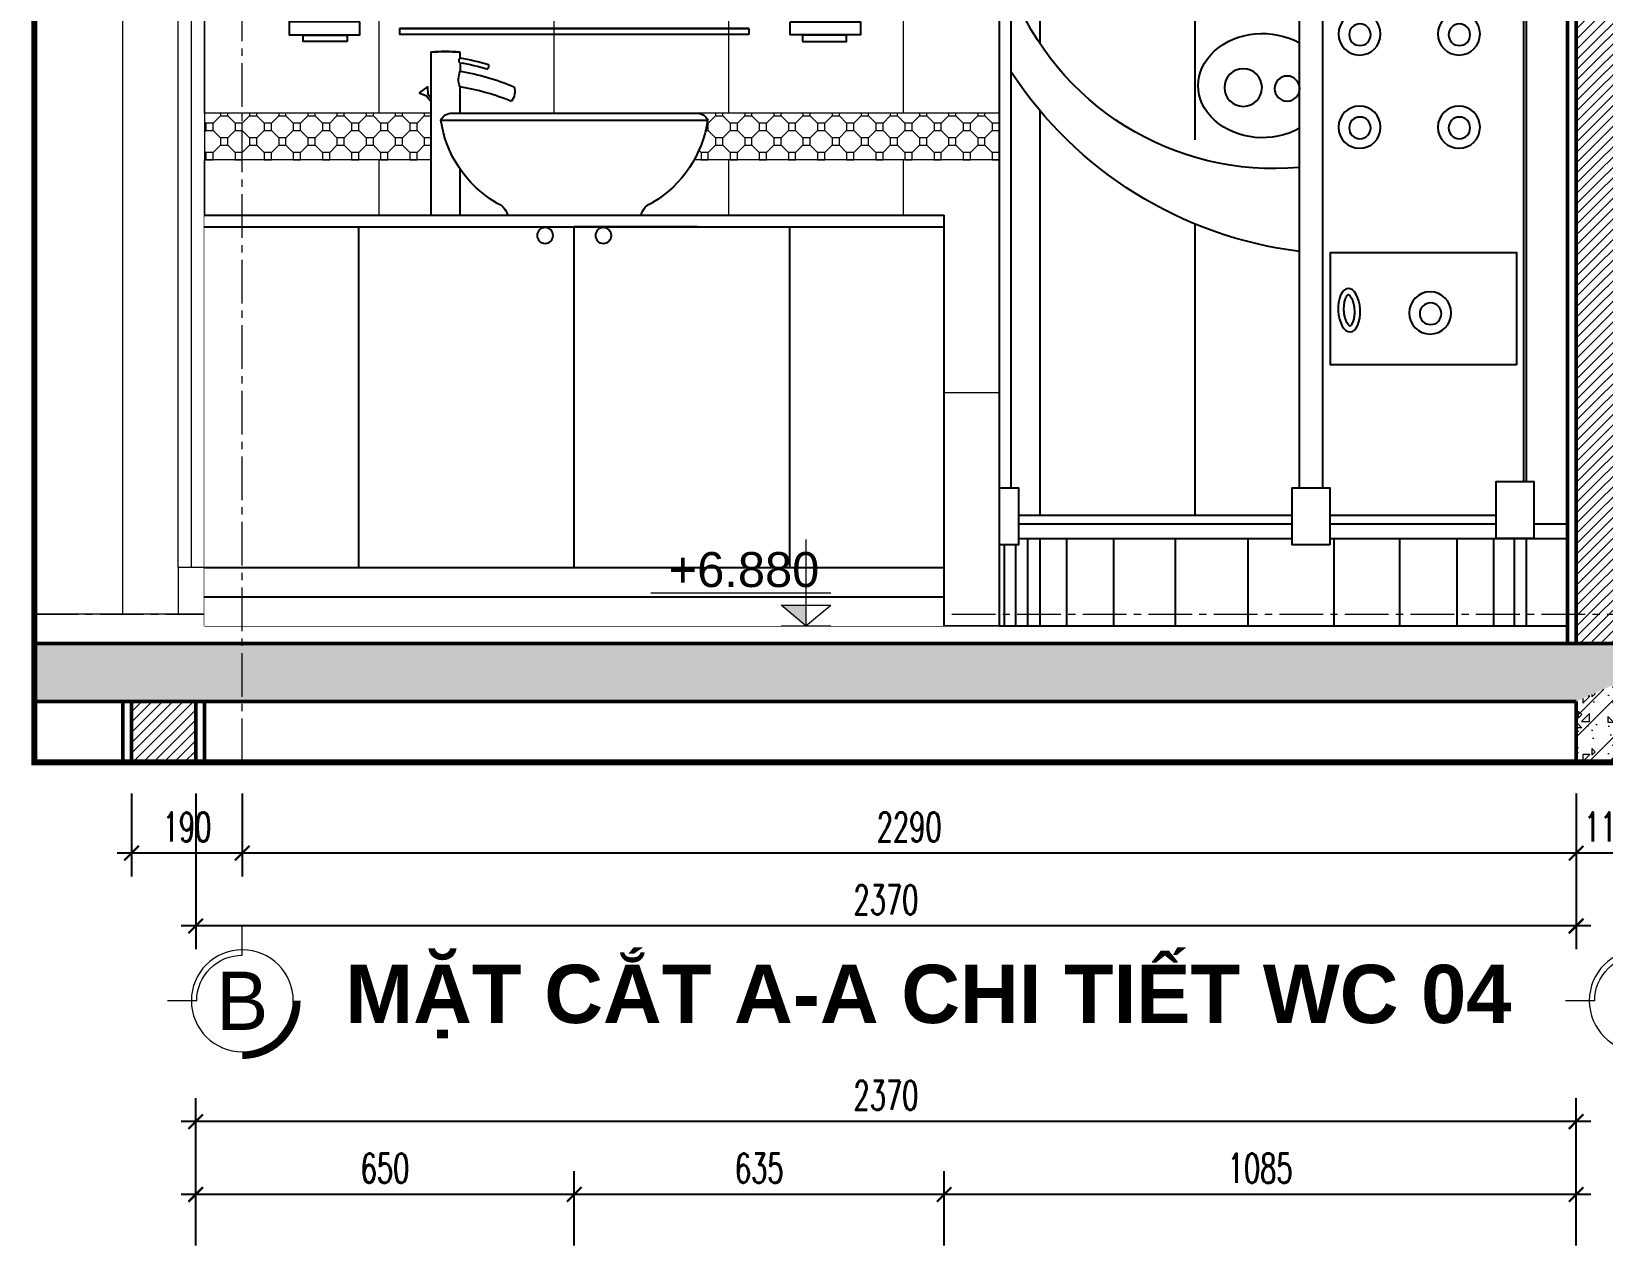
# Model space of a CAD drawing. Header units: millimetres. Extents: x -229618 to 2906, y -178063 to 96806.
# Drawn here: x -110499 to -107802, y -53020 to -50937 of the extents above; entities that cross this region are included whole.
import ezdxf
from ezdxf.enums import TextEntityAlignment as Align
from ezdxf.xclip import XClip

# ---------------------------------------------------------------- set-up
doc = ezdxf.new("R2010")
doc.units = ezdxf.units.MM
doc.header["$LTSCALE"] = 200
doc.header["$MEASUREMENT"] = 0
doc.header["$XCLIPFRAME"] = 0
doc.set_wipeout_variables(frame=1)
doc.header["$PDMODE"] = 3
doc.header["$PDSIZE"] = 50
doc.linetypes.add('CENTER2', pattern=[1.125, 0.75, -0.125, 0.125, -0.125])
doc.linetypes.add('DASHED2', pattern=[0.375, 0.25, -0.125])
doc.layers.get('0').update_dxf_attribs({"color": 95, "linetype": 'CONTINUOUS'})
doc.layers.get('DEFPOINTS').update_dxf_attribs({"linetype": 'CONTINUOUS'})
for name, color, linetype, lineweight in [('A-Wall', 1, 'CONTINUOUS', 50), ('hatch', 250, 'CONTINUOUS', 5), ('khuat', 8, 'DASHED2', 15), ('nho', 252, 'CONTINUOUS', 15), ('thay', 7, 'CONTINUOUS', 18), ('tim', 18, 'CENTER2', 9)]:
    doc.layers.add(name, color=color, linetype=linetype, lineweight=lineweight)
for name, color, linetype in [('DIM', 251, 'CONTINUOUS'), ('NOITHAT', 99, 'CONTINUOUS'), ('TEXT', 33, 'CONTINUOUS')]:
    doc.layers.add(name, color=color, linetype=linetype)
doc.styles.add('Aria H B iso', font='Vharialb_0.ttf')
doc.styles.add('Aria H iso', font='Vharial_0.ttf')
doc.styles.add('Arial N  iso', font='vnarialn_0.ttf')
doc.styles.add('dam', font='Vhavanb_0.ttf', dxfattribs={"width": 0.9, "height": 450})
doc.styles.add('Scale', font='vnsimli.shx', dxfattribs={"width": 0.65, "bigfont": 'bigfont.shx'})
doc.dimstyles.new('Scale', dxfattribs={"dimscale": 75, "dimtxt": 2, "dimasz": 1, "dimexe": 1.6, "dimexo": 0, "dimgap": 0.8, "dimtad": 1, "dimdec": 0, "dimzin": 0, "dimdsep": 46, "dimtxsty": 'Scale', "dimblk": 'ARCHTICK', "dimcen": 0.1, "dimdle": 1, "dimclrd": 256, "dimclre": 256, "dimclrt": 3, "dimadec": 0, "dimazin": 0, "dimtfac": 1, "dimtdec": 0, "dimtix": 1, "dimtmove": 2, "dimatfit": 3, "dimldrblk": 'ARCHTICK', "dimfxl": 0, "dimtolj": 1, "dimtzin": 0, "dimarcsym": 0})
pattern_1 = [(45, (9238.146, 4528.038), (-8.8388348, 8.8388348), [])]
pattern_2 = [(0, (83.29, 12.83), (0, 100), [0, -100]), (0, (12.65, 56.06), (0, 100), [0, -100]), (0, (15.78, 38.46), (0, 100), [0, -100]), (0, (51, 46.67), (0, 100), [0, -100]), (0, (32.02, 75.43), (0, 100), [0, -100]), (0, (26.93, 62.72), (0, 100), [0, -100]), (0, (35.94, 84.04), (0, 100), [0, -100]), (0, (22.04, 92.45), (0, 100), [0, -100]), (0, (41.22, 70.54), (0, 100), [0, -100]), (0, (9.13, 70.93), (0, 100), [0, -100]), (0, (73.12, 71.32), (0, 100), [0, -100]), (0, (87.6, 74.06), (0, 100), [0, -100]), (0, (80.16, 63.89), (0, 100), [0, -100]), (0, (82.32, 50.2), (0, 100), [0, -100]), (0, (56.29, 62.13), (0, 100), [0, -100]), (0, (55.51, 34.55), (0, 100), [0, -100]), (0, (55.51, 25.94), (0, 100), [0, -100]), (0, (8.15, 23.98), (0, 100), [0, -100]), (0, (47.68, 35.72), (0, 100), [0, -100]), (0, (48.07, 2.46), (0, 100), [0, -100]), (0, (37.31, 23.79), (0, 100), [0, -100]), (0, (38.09, 14), (0, 100), [0, -100]), (0, (25.17, 6.77), (0, 100), [0, -100]), (0, (31.83, 20.07), (0, 100), [0, -100]), (0, (27.13, 24.18), (0, 100), [0, -100]), (45, (79.99, 21.105), (0, 100.00003), [8, -133.4214]), (135, (85.65, 26.76), (-100.00003, 0), [8, -133.4214]), (270, (79.99, 32.42), (100, -2e-14), [11.3137, -88.6863]), (180, (76.52, 22.38), (-1e-14, -100), [12, -88]), (270, (64.52, 22.38), (100, -2e-14), [12, -88]), (45, (64.52, 10.38), (0, 100.00003), [16.9706, -124.4508]), (90, (39.51, 29.29), (-100, 6e-15), [16.8, -83.2]), (180, (39.51, 46.09), (-1e-14, -100), [16.8, -83.2]), (315, (22.714, 46.095), (100.00003, -2e-14), [23.7588, -117.6626]), (135, (25.28, 11.31), (-100.00003, 0), [7, -134.4214]), (225, (20.33, 16.26), (-1e-14, -100.00003), [7, -134.4214]), (0, (15.38, 11.31), (0, 100), [9.8995, -90.1005]), (0, (61.83, 78.92), (0, 100), [13.75, -86.25]), (90, (75.58, 78.92), (-100, 6e-15), [13.75, -86.25]), (225, (75.584, 92.67), (-1e-14, -100.00003), [19.4454, -121.9759]), (270, (50.27, 80.91), (100, -2e-14), [12.5, -87.5]), (0, (50.27, 68.41), (0, 100), [12.5, -87.5]), (135, (62.77, 68.41), (-100.00003, 0), [17.6777, -123.7437]), (45, (56.63, 84.76), (0, 100.00003), [8.5, -132.9214]), (135, (62.64, 90.77), (-100.00003, 0), [8.5, -132.9214]), (270, (56.63, 96.78), (100, -2e-14), [12.0208, -87.9792]), (135, (17.366, 77.56), (-100.00003, 0), [14.1421, -127.2792]), (0, (7.37, 77.56), (0, 100), [10, -90]), (270, (7.37, 87.56), (100, -2e-14), [10, -90]), (45, (0, 0), (-49.497475, 49.497475), []), (45, (35, 0), (-49.497475, 49.497475), [])]

# ---------------------------------------------------------------- blocks, each defined once
blk = doc.blocks.new('_ArchTick')
at = {"color": 0, "linetype": 'ByBlock', "const_width": 0.15}
blk.add_lwpolyline([(-0.5, -0.5), (0.5, 0.5)], dxfattribs=at)
blk = doc.blocks.new('*D1221')
at = {"layer": 'DEFPOINTS', "color": 0, "linetype": 'Continuous'}
for p in [(-108932, -52932.6), (-108932, -53020.3), (-107847, -53020.3)]:
    blk.add_point(p, dxfattribs=at)
at = {"layer": 'DIM', "linetype": 'Continuous', "lineweight": -2}
for p, q in [((-108932, -53020.3), (-108932, -52892.6)), ((-107847, -53020.3), (-107847, -52892.6)), ((-107822, -52932.6), (-108957, -52932.6))]:
    blk.add_line(p, q, dxfattribs=at)
at = {"layer": 'DIM', "linetype": 'Continuous', "lineweight": -2, "xscale": 25, "yscale": 25, "zscale": 25, "rotation": 180}
blk.add_blockref('_ArchTick', (-108932, -52932.6), dxfattribs=at)
at = {"layer": 'DIM', "linetype": 'Continuous', "lineweight": -2, "xscale": 25, "yscale": 25, "zscale": 25}
blk.add_blockref('_ArchTick', (-107847, -52932.6), dxfattribs=at)
at = {"layer": 'DIM', "color": 3, "linetype": 'Continuous', "insert": (-108389.5, -52887.6), "char_height": 50, "attachment_point": 5, "style": 'Scale'}
blk.add_mtext('\\A1;1085', dxfattribs=at)
blk = doc.blocks.new('*D1245')
at = {"layer": 'DEFPOINTS', "color": 0}
for p in [(-109567, -52932.6), (-109567, -53020.3), (-108932, -53020.3)]:
    blk.add_point(p, dxfattribs=at)
at = {"layer": 'DIM', "lineweight": -2}
for p, q in [((-109567, -53020.3), (-109567, -52892.6)), ((-108932, -53020.3), (-108932, -52892.6)), ((-108907, -52932.6), (-109592, -52932.6))]:
    blk.add_line(p, q, dxfattribs=at)
at = {"layer": 'DIM', "lineweight": -2, "xscale": 25, "yscale": 25, "zscale": 25, "rotation": 180}
blk.add_blockref('_ArchTick', (-109567, -52932.6), dxfattribs=at)
at = {"layer": 'DIM', "lineweight": -2, "xscale": 25, "yscale": 25, "zscale": 25}
blk.add_blockref('_ArchTick', (-108932, -52932.6), dxfattribs=at)
at = {"layer": 'DIM', "color": 3, "insert": (-109249.5, -52887.6), "char_height": 50, "attachment_point": 5, "style": 'Scale'}
blk.add_mtext('\\A1;635', dxfattribs=at)
blk = doc.blocks.new('*D1246')
at = {"layer": 'DEFPOINTS', "color": 0}
for p in [(-110217, -52932.6), (-110217, -53020.3), (-109567, -53020.3)]:
    blk.add_point(p, dxfattribs=at)
at = {"layer": 'DIM', "lineweight": -2}
for p, q in [((-110217, -53020.3), (-110217, -52892.6)), ((-109567, -53020.3), (-109567, -52892.6)), ((-109542, -52932.6), (-110242, -52932.6))]:
    blk.add_line(p, q, dxfattribs=at)
at = {"layer": 'DIM', "lineweight": -2, "xscale": 25, "yscale": 25, "zscale": 25, "rotation": 180}
blk.add_blockref('_ArchTick', (-110217, -52932.6), dxfattribs=at)
at = {"layer": 'DIM', "lineweight": -2, "xscale": 25, "yscale": 25, "zscale": 25}
blk.add_blockref('_ArchTick', (-109567, -52932.6), dxfattribs=at)
at = {"layer": 'DIM', "color": 3, "insert": (-109892, -52887.6), "char_height": 50, "attachment_point": 5, "style": 'Scale'}
blk.add_mtext('\\A1;650', dxfattribs=at)
blk = doc.blocks.new('BON TAM DUNG ROCA')
h = blk.add_hatch()
h.set_pattern_fill('AR-BRELM', color=250, scale=5, style=0)
h.set_pattern_definition([(0, (-3841.203, -12259.366), (0, 26.67), [38.125, -1.875]), (0, (-3841.203, -12248.116), (0, 26.67), [38.125, -1.875]), (0, (-3831.203, -12246.03), (0, 26.67), [18.125, -1.875]), (0, (-3831.203, -12234.78), (0, 26.67), [18.125, -1.875]), (90, (-3841.203, -12259.366), (-40, 2e-15), [11.25, -15.42]), (90, (-3843.08, -12259.366), (-40, 2e-15), [11.25, -15.42]), (90, (-3831.203, -12246.031), (-20, 1e-15), [11.25, -15.42]), (90, (-3833.078, -12246.031), (-20, 1e-15), [11.25, -15.42])])
edge = h.paths.add_edge_path()
edge.add_ellipse((42.1, 1847.8), major_axis=(64.7, 0), ratio=0.502943, start_angle=0, end_angle=360)
for p, q in [((487.5, 2150), (-487.5, 2150)), ((-487.5, 2100), (-487.5, 2150)), ((487.5, 2100), (487.5, 2150)), ((487.5, 2100), (-487.5, 2100)), ((-487.5, 0), (-487.5, 2100)), ((479.1, 2063.7), (479.1, 2100)), ((487.5, 2063.7), (496, 2063.7)), ((496, 1965.9), (496, 2063.7)), ((-429.8, 2030), (-487.5, 2030)), ((-79.5, 2030), (-365.2, 2030)), ((455, 2030), (-14.9, 2030)), ((-417.5, 247.7), (-417.5, 1965.9)), ((-412.5, 247.7), (-412.5, 1965.9)), ((-67.5, 236.7), (-67.5, 1965.9)), ((-27.5, 236.7), (-27.5, 1965.9)), ((467.5, 236.7), (467.5, 1965.9)), ((487.5, 0), (487.5, 1965.9)), ((487.5, 1965.9), (496, 1965.9)), ((-429.8, 175), (-487.5, 175)), ((-79.5, 175), (-365.2, 175)), ((455, 175), (-14.9, 175)), ((-79.5, 150), (-487.5, 150)), ((455, 150), (-14.9, 150)), ((487.5, 0), (-487.5, 0))]:
    blk.add_line(p, q)
at = {"color": 250}
for p, q in [((-415.7, 2109.6), (-415.7, 2146)), ((-394.6, 2109.6), (-394.6, 2146)), ((-359.5, 2100), (-359.5, 2146)), ((-296.2, 2100), (-296.2, 2146)), ((-197.7, 2100), (-197.7, 2146)), ((-85.2, 2100), (-85.2, 2146)), ((62.4, 2100), (62.4, 2146)), ((187.3, 2100), (187.3, 2146)), ((292.7, 2100), (292.7, 2146)), ((373.6, 2100), (373.6, 2146)), ((419.3, 2100), (419.3, 2146)), ((440.4, 2100), (440.4, 2146)), ((461.5, 2109.6), (461.5, 2146)), ((480.8, 2109.6), (480.8, 2146)), ((-417.5, 2063.7), (-417.5, 2100)), ((-396.4, 2063.7), (-396.4, 2100)), ((-361.2, 2030), (-361.2, 2100)), ((-298, 2030), (-298, 2100)), ((-199.5, 2030), (-199.5, 2100)), ((-87, 2030), (-87, 2100)), ((60.7, 2030), (60.7, 2100)), ((185.5, 2030), (185.5, 2100)), ((291, 2030), (291, 2100)), ((371.8, 2030), (371.8, 2100)), ((417.5, 2030), (417.5, 2100)), ((438.6, 2030), (438.6, 2100)), ((459.7, 2063.7), (459.7, 2100)), ((417.5, 1625.2), (417.5, 2030)), ((-399.4, 1912.5), (-75.4, 1912.5)), ((152.1, 1777.5), (152.1, 1455)), ((417.5, 998.4), (417.5, 1534.8)), ((152.1, 1310.8), (152.1, 833.9)), ((417.5, 190), (417.5, 883.5)), ((152.1, 689.7), (152.1, 190)), ((-79.5, 190), (-365.2, 190)), ((455, 190), (-14.9, 190)), ((-417.5, 0), (-417.5, 150)), ((-396.4, 0), (-396.4, 150)), ((-361.2, 0), (-361.2, 150)), ((-298, 0), (-298, 150)), ((-199.5, 0), (-199.5, 150)), ((-87, 0), (-87, 150)), ((60.7, 0), (60.7, 150)), ((185.5, 0), (185.5, 150)), ((291, 0), (291, 150)), ((371.8, 0), (371.8, 150)), ((417.5, 0), (417.5, 150)), ((438.6, 0), (438.6, 150)), ((459.7, 0), (459.7, 138.9)), ((479.1, 0), (479.1, 138.9))]:
    blk.add_line(p, q, dxfattribs=at)
for points in [[(-429.8, 2063.7), (-365.2, 2063.7), (-365.2, 1965.9), (-429.8, 1965.9)], [(-79.5, 2063.7), (-14.9, 2063.7), (-14.9, 1965.9), (-79.5, 1965.9)], [(-429.8, 150), (-365.2, 150), (-365.2, 247.7), (-429.8, 247.7)], [(-79.5, 138.9), (-14.9, 138.9), (-14.9, 236.7), (-79.5, 236.7)]]:
    blk.add_lwpolyline(points, close=True)
for points in [[(487.5, 1965.9), (455, 1965.9), (455, 2063.7), (487.5, 2063.7)], [(-67.5, 1917.5), (-67.9, 1917.5), (-67.9, 1777.5), (-67.5, 1777.5)], [(487.5, 236.7), (455, 236.7), (455, 138.9), (487.5, 138.9)]]:
    blk.add_lwpolyline(points)
for points in [[(-27.5, 1777.5), (152.1, 1777.5), (152.1, 1917.5), (-27.5, 1917.5)], [(-27.5, 1476), (152.1, 1476), (152.1, 1455), (-27.5, 1455)]]:
    blk.add_lwpolyline(points, dxfattribs=at)
blk.add_lwpolyline([(-399.9, 447.8), (-80.8, 447.8), (-80.8, 640.9), (-399.9, 640.9)], close=True, dxfattribs=at)
for centre, radius in [((-301.3, 1815.8), 36.2), ((-130.6, 1815.8), 36.2), ((-302, 1814.6), 18.6), ((-131.3, 1814.6), 18.6), ((-301.3, 1655.8), 36.2), ((-302, 1654.6), 18.6), ((-130.6, 1655.8), 36.2), ((-131.3, 1654.6), 18.6), ((-301.3, 1495.8), 36.2), ((-302, 1494.6), 18.6), ((-130.6, 1495.8), 36.2), ((-131.3, 1494.6), 18.6), ((-301.3, 1335.8), 36.2), ((-302, 1334.6), 18.6), ((-130.6, 1335.8), 36.2), ((-131.3, 1334.6), 18.6), ((-301.3, 1175.8), 36.2), ((-302, 1174.6), 18.6), ((-130.6, 1175.8), 36.2), ((-131.3, 1174.6), 18.6), ((-301.3, 1015.8), 36.2), ((-130.6, 1015.8), 36.2), ((-302, 1014.6), 18.6), ((-131.3, 1014.6), 18.6), ((69.1, 923.9), 32.3), ((-6.3, 922.1), 21.5), ((-301.3, 855.8), 36.2), ((-130.6, 855.8), 36.2), ((-302, 854.6), 18.6), ((-131.3, 854.6), 18.6), ((-251.9, 537), 36.2), ((-252.6, 535.8), 18.6)]:
    blk.add_circle(centre, radius, dxfattribs=at)
for centre, radius, start, end in [((0.6, 1914.5), 507.4, 266.8292, 336.9504), ((-71.7, 1837), 575, 274.4098, 339.67), ((16.6, 1267.7), 483, 264.7639, 339.0157), ((-112.2, 1330.4), 693, 277.0166, 326.763)]:
    blk.add_arc(centre, radius, start, end, dxfattribs=at)
for centre, major_axis, ratio in [((42.1, 1847.8), (64.7, 0), 0.502943), ((-112.8, 541.7), (-2, -37.3), 0.506167)]:
    blk.add_ellipse(centre, major_axis=major_axis, ratio=ratio, dxfattribs=at)
blk.add_ellipse((68.3, 1119.6), major_axis=(-2.1, -53.7), ratio=0.697562)
for centre, major_axis, ratio, start_param, end_param in [((65.4, 1120), (0, -46.1), 0.580077, 3.113668, 6.311109), ((66.9, 1120), (0, -46.1), 0.580077, 6.255261, 9.452702), ((72, 1120), (0, -46.1), 0.580077, 6.186034, 9.521929), ((35.9, 927.2), (110.5, 0), 0.809195, 4.101336, 8.465035)]:
    blk.add_ellipse(centre, major_axis=major_axis, ratio=ratio, start_param=start_param, end_param=end_param, dxfattribs=at)
for points, knots in [([(-111.3, 568.9), (-111.4, 568.9), (-111.5, 568.9), (-111.9, 568.7), (-112.1, 568.5), (-112.7, 568), (-113.1, 567.7), (-113.8, 567), (-114.2, 566.5), (-115.3, 565), (-116.1, 563.8), (-117.4, 561.1), (-118.1, 559.6), (-119.3, 556.1), (-119.8, 554.3), (-120.7, 550.4), (-121.1, 548.3), (-121.7, 543.3), (-121.8, 540.4), (-121.7, 534.5), (-121.4, 531.7), (-120.5, 526.4), (-119.9, 524), (-118.6, 520.5), (-118, 519.3), (-116.9, 517.2), (-116.3, 516.4), (-115.4, 515.3), (-115.1, 515), (-114.6, 514.6), (-114.4, 514.5), (-114.2, 514.4), (-114.2, 514.4), (-114.2, 514.4)], [3.322341, 3.322341, 3.322341, 3.322341, 3.440169, 3.440169, 3.557996, 3.557996, 3.675824, 3.675824, 3.793651, 3.793651, 3.991273, 3.991273, 4.188894, 4.188894, 4.386515, 4.386515, 4.584137, 4.584137, 4.858125, 4.858125, 5.132113, 5.132113, 5.406101, 5.406101, 5.598741, 5.598741, 5.791381, 5.791381, 5.934026, 5.934026, 6.076672, 6.076672, 6.102437, 6.102437, 6.102437, 6.102437]), ([(-114.2, 514.4), (-114.2, 514.4), (-114, 514.5), (-113.7, 514.7), (-113.4, 514.8), (-112.8, 515.3), (-112.5, 515.6), (-111.7, 516.4), (-111.3, 516.8), (-110.2, 518.3), (-109.5, 519.5), (-108.1, 522.2), (-107.5, 523.8), (-106.3, 527.2), (-105.7, 529), (-104.9, 532.9), (-104.5, 535), (-103.9, 540), (-103.8, 543), (-103.9, 548.8), (-104.2, 551.6), (-105.1, 556.9), (-105.7, 559.3), (-106.9, 562.8), (-107.5, 564), (-108.7, 566.1), (-109.3, 567), (-110.1, 568), (-110.5, 568.3), (-111, 568.8), (-111.2, 568.9), (-111.3, 568.9), (-111.3, 568.9), (-111.3, 568.9)], [0.180749, 0.180749, 0.180749, 0.180749, 0.298576, 0.298576, 0.416404, 0.416404, 0.534231, 0.534231, 0.652058, 0.652058, 0.84968, 0.84968, 1.047301, 1.047301, 1.244923, 1.244923, 1.442544, 1.442544, 1.716532, 1.716532, 1.99052, 1.99052, 2.264508, 2.264508, 2.457148, 2.457148, 2.649788, 2.649788, 2.792434, 2.792434, 2.93508, 2.93508, 2.960844, 2.960844, 2.960844, 2.960844])]:
    blk.add_open_spline(points, degree=3, knots=knots, dxfattribs=at)
blk = doc.blocks.new('KHOI TU LAV')
at = {"layer": 'NOITHAT'}
for p, q in [((720.9, 1118.3), (617.4, 1118.3)), ((638.9, 1019.7), (617.4, 1118.3)), ((699.5, 1019.7), (720.9, 1118.3)), ((-59.6, 1005), (540.4, 1005)), ((-59.6, 1005), (-59.6, 995)), ((540.4, 1005), (540.4, 995)), ((638.9, 1019.7), (699.5, 1019.7)), ((436.1, 946.3), (436.1, 931.9)), ((436.8, 965.3), (436.8, 954.5)), ((486.8, 965.3), (486.8, 685)), ((436.8, 905.7), (436.8, 860)), ((486.8, 885.8), (491.2, 892.2)), ((491.2, 892.2), (492, 905.5)), ((492, 905.5), (506.5, 894.6)), ((506.5, 894.6), (494.1, 889.9)), ((494.1, 889.9), (486.8, 880.3)), ((469.4, 847.9), (11.4, 847.9)), ((451, 860), (29.7, 860)), ((436.8, 764.6), (436.8, 685)), ((875.4, 685), (-394.6, 685)), ((875.4, 665), (-394.6, 665)), ((-129.6, 80), (-129.6, 665)), ((240.4, 80), (240.4, 665)), ((610.4, 80), (610.4, 665)), ((875.4, 80), (-394.6, 80)), ((875.4, 30), (-394.6, 30))]:
    blk.add_line(p, q, dxfattribs=at)
for points in [[(-130.1, 1016.4), (-251.1, 1016.4), (-251.1, 994.3), (-130.1, 994.3)], [(608.7, 1016.4), (729.7, 1016.4), (729.7, 994.3), (608.7, 994.3)], [(-151.6, 982.8), (-227.2, 982.8), (-227.2, 994), (-151.6, 994)], [(630.2, 982.8), (705.8, 982.8), (705.8, 994), (630.2, 994)]]:
    blk.add_lwpolyline(points, close=True, dxfattribs=at)
for points in [[(540.4, 1005), (-59.6, 1005)], [(-59.6, 995), (540.4, 995)], [(28.9, 665), (240.4, 665)], [(451.8, 665), (240.4, 665)]]:
    blk.add_lwpolyline(points, dxfattribs=at)
for centre in [(190.4, 650), (290.4, 650)]:
    blk.add_circle(centre, 13.7, dxfattribs=at)
for centre, radius, start, end in [((-231.4, 1035.9), 11.7, 78.5271, 232.5106), ((-191.2, 1088.4), 77.9, 232.5106, 247.6157), ((-193.9, 1220.7), 176.9, 258.5271, 283.863), ((-191.2, 1088.4), 77.9, 292.3843, 309.8795), ((-148.8, 1037.6), 11.7, 309.8795, 103.863), ((492, 593.8), 365, 98.6954, 106.641), ((492.3, 585.7), 365, 98.7345, 106.5049), ((461.8, 609.3), 356.8, 85.9825, 94.0175), ((431.2, 950.5), 6.99, 324.3042, 35.6958), ((506.5, 514.7), 423.1, 99.5776, 112.6411), ((401, 941.3), 13.6, 170.8373, 204.7409), ((403.1, 917.9), 35.9, 340.1634, 22.9694), ((370.8, 897.3), 28.3, 163.8913, 216.0505), ((507.4, 485.2), 426.4, 99.5206, 111.9557), ((30.3, 839.1), 20.9, 88.3524, 155.1936), ((206.7, 876.1), 197.3, 188.233, 239.2527), ((274, 876.1), 197.3, 300.7473, 351.767), ((450.4, 839.1), 20.9, 24.8064, 91.6476), ((97.3, 678.8), 28.9, 12.2892, 73.0623), ((383.4, 678.8), 28.9, 106.9377, 167.7108)]:
    blk.add_arc(centre, radius, start, end, dxfattribs=at)
blk = doc.blocks.new('*U406')
at = {"layer": 'thay', "ltscale": 600}
for p, q in [((313, -513), (513, -513)), ((0, -826), (0, -1026))]:
    blk.add_line(p, q, dxfattribs=at)
at = {"layer": 'thay', "ltscale": 600, "const_width": 50}
blk.add_lwpolyline([(-375, -513, -0.414214), (0, -138, -0.414214)], format="xyb", dxfattribs=at)
at = {"layer": 'thay', "ltscale": 600}
blk.add_circle((0, -513), 350, dxfattribs=at)
blk.add_arc((0, -513), 313, 270, 0, dxfattribs=at)
at = {"layer": 'TEXT', "linetype": 'Continuous', "style": 'Aria H iso'}
blk.add_attdef('A', text='', height=350, dxfattribs=at).set_placement((0, -671), align=Align.CENTER)
blk = doc.blocks.new('*D1260')
at = {"layer": 'DEFPOINTS', "color": 0}
for p in [(-107847, -52244.3), (-107737, -52244.3), (-107847, -52346.9)]:
    blk.add_point(p, dxfattribs=at)
at = {"layer": 'DIM', "lineweight": -2}
for p, q in [((-107847, -52244.3), (-107847, -52386.9)), ((-107737, -52244.3), (-107737, -52386.9)), ((-107847, -52346.9), (-107872, -52346.9)), ((-107737, -52346.9), (-107847, -52346.9)), ((-107737, -52346.9), (-107712, -52346.9))]:
    blk.add_line(p, q, dxfattribs=at)
at = {"layer": 'DIM', "lineweight": -2, "xscale": 25, "yscale": 25, "zscale": 25}
blk.add_blockref('_ArchTick', (-107847, -52346.9), dxfattribs=at)
at = {"layer": 'DIM', "lineweight": -2, "xscale": 25, "yscale": 25, "zscale": 25, "rotation": 180}
blk.add_blockref('_ArchTick', (-107737, -52346.9), dxfattribs=at)
at = {"layer": 'DIM', "color": 3, "insert": (-107792, -52301.9), "char_height": 50, "attachment_point": 5, "style": 'Scale'}
blk.add_mtext('\\A1;110', dxfattribs=at)
blk = doc.blocks.new('*D1261')
at = {"layer": 'DEFPOINTS', "color": 0}
for p in [(-110137, -52244.3), (-107847, -52244.3), (-110137, -52346.9)]:
    blk.add_point(p, dxfattribs=at)
at = {"layer": 'DIM', "lineweight": -2}
for p, q in [((-110137, -52244.3), (-110137, -52386.9)), ((-107847, -52244.3), (-107847, -52386.9)), ((-107822, -52346.9), (-110162, -52346.9))]:
    blk.add_line(p, q, dxfattribs=at)
at = {"layer": 'DIM', "lineweight": -2, "xscale": 25, "yscale": 25, "zscale": 25, "rotation": 180}
blk.add_blockref('_ArchTick', (-110137, -52346.9), dxfattribs=at)
at = {"layer": 'DIM', "lineweight": -2, "xscale": 25, "yscale": 25, "zscale": 25}
blk.add_blockref('_ArchTick', (-107847, -52346.9), dxfattribs=at)
at = {"layer": 'DIM', "color": 3, "insert": (-108992, -52301.9), "char_height": 50, "attachment_point": 5, "style": 'Scale'}
blk.add_mtext('\\A1;2290', dxfattribs=at)
blk = doc.blocks.new('*D1262')
at = {"layer": 'DEFPOINTS', "color": 0}
for p in [(-110327, -52244.3), (-110137, -52244.3), (-110327, -52346.9)]:
    blk.add_point(p, dxfattribs=at)
at = {"layer": 'DIM', "lineweight": -2}
for p, q in [((-110327, -52244.3), (-110327, -52386.9)), ((-110137, -52244.3), (-110137, -52386.9)), ((-110112, -52346.9), (-110352, -52346.9))]:
    blk.add_line(p, q, dxfattribs=at)
at = {"layer": 'DIM', "lineweight": -2, "xscale": 25, "yscale": 25, "zscale": 25, "rotation": 180}
blk.add_blockref('_ArchTick', (-110327, -52346.9), dxfattribs=at)
at = {"layer": 'DIM', "lineweight": -2, "xscale": 25, "yscale": 25, "zscale": 25}
blk.add_blockref('_ArchTick', (-110137, -52346.9), dxfattribs=at)
at = {"layer": 'DIM', "color": 3, "insert": (-110232, -52301.9), "char_height": 50, "attachment_point": 5, "style": 'Scale'}
blk.add_mtext('\\A1;190', dxfattribs=at)
blk = doc.blocks.new('*D1263')
at = {"layer": 'DEFPOINTS', "color": 0}
for p in [(-110217, -52244.3), (-107847, -52244.3), (-110217, -52471.9)]:
    blk.add_point(p, dxfattribs=at)
at = {"layer": 'DIM', "lineweight": -2}
for p, q in [((-110217, -52244.3), (-110217, -52511.9)), ((-107847, -52244.3), (-107847, -52511.9)), ((-107822, -52471.9), (-110242, -52471.9))]:
    blk.add_line(p, q, dxfattribs=at)
at = {"layer": 'DIM', "lineweight": -2, "xscale": 25, "yscale": 25, "zscale": 25, "rotation": 180}
blk.add_blockref('_ArchTick', (-110217, -52471.9), dxfattribs=at)
at = {"layer": 'DIM', "lineweight": -2, "xscale": 25, "yscale": 25, "zscale": 25}
blk.add_blockref('_ArchTick', (-107847, -52471.9), dxfattribs=at)
at = {"layer": 'DIM', "color": 3, "insert": (-109032, -52426.9), "char_height": 50, "attachment_point": 5, "style": 'Scale'}
blk.add_mtext('\\A1;2370', dxfattribs=at)
blk = doc.blocks.new('*D1264')
at = {"layer": 'DEFPOINTS', "color": 0}
for p in [(-110217, -52807.6), (-110217, -53020.3), (-107847, -53020.3)]:
    blk.add_point(p, dxfattribs=at)
at = {"layer": 'DIM', "lineweight": -2}
for p, q in [((-110217, -53020.3), (-110217, -52767.6)), ((-107847, -53020.3), (-107847, -52767.6)), ((-107822, -52807.6), (-110242, -52807.6))]:
    blk.add_line(p, q, dxfattribs=at)
at = {"layer": 'DIM', "lineweight": -2, "xscale": 25, "yscale": 25, "zscale": 25, "rotation": 180}
blk.add_blockref('_ArchTick', (-110217, -52807.6), dxfattribs=at)
at = {"layer": 'DIM', "lineweight": -2, "xscale": 25, "yscale": 25, "zscale": 25}
blk.add_blockref('_ArchTick', (-107847, -52807.6), dxfattribs=at)
at = {"layer": 'DIM', "color": 3, "insert": (-109032, -52762.6), "char_height": 50, "attachment_point": 5, "style": 'Scale'}
blk.add_mtext('\\A1;2370', dxfattribs=at)
blk = doc.blocks.new('cao do')
at = {"layer": 'thay'}
for p, q in [((0, 444.6), (0, 0)), ((798.2, 170.2), (-128.3, 170.2)), ((0, 0), (-127.9, 106.1)), ((127.9, 106.1), (-127.9, 106.1)), ((0, 0), (127.9, 106.1))]:
    blk.add_line(p, q, dxfattribs=at)
at = {"layer": 'thay', "ltscale": 600}
blk.add_line((128.3, 0), (-128.3, 0), dxfattribs=at)
at = {"layer": 'thay', "color": 150, "ltscale": 600}
blk.add_solid([(0, 0), (0, 106.1), (127.9, 106.1)], dxfattribs=at)
at = {"layer": 'TEXT', "style": 'Arial N  iso'}
blk.add_attdef('%%P0.000', text='', height=200, dxfattribs=at).set_placement((69.5, 290), align=Align.MIDDLE_LEFT)

msp = doc.modelspace()

# ---------------------------------------------------------------- hatches: boundary and pattern name
at = {"layer": 'hatch'}
h = msp.add_hatch(dxfattribs=at)
h.set_pattern_fill('_USER', color=256, scale=400, style=0, pattern_type=0)
h.set_pattern_definition([(180, (-110202, -51076.86), (0, 400), [])])
h.paths.add_polyline_path([(-110202, -51076.9), (-110202, -49436.9), (-107862, -49436.9), (-107862, -49806.9), (-108837, -49806.9), (-108837, -49856.9), (-108828.6, -49856.9), (-108828.6, -49893.2), (-108845.5, -49893.2), (-108845.5, -49990.9), (-108837, -49990.9), (-108837, -51076.9)])
h.paths.add_polyline_path([(-107947, -49651.9), (-107947, -49451.9), (-108947, -49451.9), (-108947, -49651.9)])
at = {"layer": 'hatch', "linetype": 'Continuous'}
h = msp.add_hatch(dxfattribs=at)
h.set_pattern_fill('ANSI31', color=256, scale=100, style=0)
h.set_pattern_definition(pattern_1)
h.paths.add_polyline_path([(-107627, -51986.9), (-107847, -51986.9), (-107847, -49436.9), (-107627, -49436.9)])
at = {"layer": 'hatch'}
h = msp.add_hatch(dxfattribs=at)
h.set_pattern_fill('_USER', color=256, scale=300, angle=90, style=0, pattern_type=0)
h.set_pattern_definition([(90, (-110202, -51156.86), (300, 2e-14), [])])
h.paths.add_polyline_path([(-110282, -51156.9), (-108837, -51156.9), (-108837, -51956.9), (-110282, -51956.9), (-110282, -51936.9), (-110282, -51856.9)])
h.paths.add_polyline_path([(-107947, -49651.9), (-107947, -49451.9), (-107862, -49451.9), (-107862, -49806.9), (-108837, -49806.9), (-108837, -49856.9), (-108828.6, -49856.9), (-108828.6, -49893.2), (-108845.5, -49893.2), (-108845.5, -49990.9), (-108837, -49990.9), (-108837, -51076.9), (-110282, -51076.9), (-110282, -49451.9), (-108947, -49451.9), (-108947, -49651.9)])
h = msp.add_hatch(dxfattribs=at)
h.set_pattern_fill('MSCFLR00', color=256, scale=10, style=0)
h.set_pattern_definition([(90, (-108862, -51131.863), (50, 3e-15), [12.5, -37.5]), (45, (-108887, -51144.363), (-4e-15, 49.9999), [17.6777, -53.033]), (135, (-108849.5, -51144.363), (-4e-15, 49.9999), [17.6777, -53.033]), (270, (-108874.5, -51119.363), (-50, -9e-15), [12.5, -37.5]), (180, (-108862, -51119.363), (0, 50), [12.5, -37.5]), (7e-15, (-108874.5, -51131.863), (-6e-15, 50), [12.5, -37.5]), (180, (-108837, -51144.363), (0, 50), [12.5, -37.5]), (270, (-108849.5, -51144.363), (-50, -9e-15), [12.5, -37.5]), (7e-15, (-108849.5, -51156.863), (6e-15, -50), [12.5, -37.5]), (90, (-108837, -51156.863), (50, 3e-15), [12.5, -37.5]), (45, (-108862, -51119.363), (-4e-15, 49.9999), [17.6777, -53.033]), (135, (-108874.5, -51119.363), (-4e-15, 49.9999), [17.6777, -53.033])])
h.paths.add_polyline_path([(-110202, -51156.9), (-110202, -51076.9), (-108837, -51076.9), (-108837, -51156.9)])
h = msp.add_hatch(dxfattribs=at)
h.set_pattern_fill('_USER', color=256, scale=400, style=0, pattern_type=0)
h.set_pattern_definition([(180, (-110202, -51956.86), (0, 400), [])])
h.paths.add_polyline_path([(-110202, -51956.9), (-110202, -51156.9), (-108837, -51156.9), (-108837, -51956.9)])
h = msp.add_hatch(dxfattribs=at)
h.set_pattern_fill('BT', color=256, scale=100, style=0)
h.set_pattern_definition(pattern_2)
h.paths.add_polyline_path([(-110494, -52086.9), (-110494, -51986.9), (-107627, -51986.9), (-107847, -52086.9)])
h = msp.add_hatch(dxfattribs=at)
h.set_pattern_fill('BT', color=256, scale=100, style=0)
h.set_pattern_definition(pattern_2)
h.paths.add_polyline_path([(-107627, -52190.9), (-107847, -52190.9), (-107847, -52086.9), (-107627, -51986.9)], flags=0)
at = {"layer": 'hatch', "linetype": 'Continuous'}
h = msp.add_hatch(dxfattribs=at)
h.set_pattern_fill('ANSI31', color=256, scale=100, style=0)
h.set_pattern_definition(pattern_1)
h.paths.add_polyline_path([(-110217, -52190.9), (-110327, -52190.9), (-110327, -52086.9), (-110217, -52086.9)])

# ---------------------------------------------------------------- linework, layer by layer
at = {"layer": 'A-Wall', "lineweight": 50}
for p, q in [((-107847, -51986.9), (-107847, -49736.9)), ((-110494, -51986.9), (-107627, -51986.9)), ((-107627, -51986.9), (-107847, -51986.9)), ((-107847, -52086.9), (-110494, -52086.9)), ((-110327, -52190.9), (-110327, -52086.9)), ((-110217, -52086.9), (-110217, -52190.9)), ((-107847, -52190.9), (-107847, -52086.9))]:
    msp.add_line(p, q, dxfattribs=at)
at = {"layer": 'hatch', "linetype": 'Continuous'}
msp.add_lwpolyline([(-110202, -51856.9), (-110247, -51856.9), (-110247, -49871.9), (-110202, -49871.9)], close=True, dxfattribs=at)
at = {"layer": 'nho', "lineweight": 50}
for p, q in [((-107862, -51986.9), (-107862, -49451.9)), ((-110342, -52190.9), (-110342, -52086.9)), ((-110202, -52086.9), (-110202, -52190.9))]:
    msp.add_line(p, q, dxfattribs=at)
at = {"layer": 'nho', "linetype": 'Continuous'}
for p, q in [((-108837, -51076.9), (-110202, -51076.9)), ((-108837, -51156.9), (-110202, -51156.9))]:
    msp.add_line(p, q, dxfattribs=at)
at = {"layer": 'thay', "linetype": 'Continuous'}
for p, q in [((-110342, -51936.9), (-110342, -49736.9)), ((-110224.5, -49871.9), (-110224.5, -51856.9)), ((-110202, -51936.9), (-110494, -51936.9)), ((-107862, -51956.9), (-110202, -51956.9))]:
    msp.add_line(p, q, dxfattribs=at)
at = {"layer": 'thay'}
msp.add_line((-110202, -51936.9), (-110202, -51956.9), dxfattribs=at)
at = {"layer": 'thay', "linetype": 'Continuous'}
msp.add_lwpolyline([(-110247, -51936.9), (-110202, -51936.9), (-110202, -51856.9), (-110247, -51856.9)], close=True, dxfattribs=at)
at = {"layer": 'tim', "ltscale": 0.5}
msp.add_line((-110494, -51936.9), (-107517.2, -51936.9), dxfattribs=at)

# ---------------------------------------------------------------- block references
at = {"layer": 'DIM', "xscale": -0.25, "yscale": 0.25, "zscale": 0.25, "rotation": 270}
for p in [(-110008.7, -52600.2), (-107608.7, -52600.2)]:
    msp.add_blockref('*U406', p, dxfattribs=at)
at = {"layer": 'NOITHAT', "linetype": 'ByBlock', "xscale": -1}
msp.add_blockref('BON TAM DUNG ROCA', (-108349.5, -51956.9), dxfattribs=at)

# ---------------------------------------------------------------- texts
at = {"layer": 'TEXT', "style": 'Aria H B iso'}
msp.add_text('mÆt c¾t a-a chi tiÕt wc 04', height=100, dxfattribs=at).set_placement((-108959, -52638.5), align=Align.CENTER)
at = {"layer": 'TEXT', "linetype": 'Continuous', "style": 'dam'}
msp.add_text('b', height=100, dxfattribs=at).set_placement((-110137, -52600.2), align=Align.MIDDLE)

# ---------------------------------------------------------------- dimensions: what is measured, and where the dimension line sits
at = {"layer": 'DIM'}
for base, p1, p2, angle, picture, middle in [((-110327, -52346.9), (-110137, -52244.3), (-110327, -52244.3), 180, '*D1262', (-110232, -52301.9)), ((-110217, -52471.9), (-107847, -52244.3), (-110217, -52244.3), 180, '*D1263', (-109032, -52426.9)), ((-110137, -52346.9), (-107847, -52244.3), (-110137, -52244.3), 180, '*D1261', (-108992, -52301.9)), ((-107847, -52346.9), (-107737, -52244.3), (-107847, -52244.3), 180, '*D1260', (-107792, -52301.9)), ((-110217, -52807.6), (-107847, -53020.3), (-110217, -53020.3), 0, '*D1264', (-109032, -52762.6)), ((-110217, -52932.6), (-109567, -53020.3), (-110217, -53020.3), 0, '*D1246', (-109892, -52887.6)), ((-109567, -52932.6), (-108932, -53020.3), (-109567, -53020.3), 0, '*D1245', (-109249.5, -52887.6))]:
    dim = msp.add_linear_dim(base=base, p1=p1, p2=p2, angle=angle, dimstyle='Scale', override={"dimscale": 25}, dxfattribs=at)
    dim.commit()
    dim.dimension.update_dxf_attribs({"geometry": picture, "text_midpoint": middle})
at = {"layer": 'DIM', "linetype": 'Continuous'}
dim = msp.add_linear_dim(base=(-108932, -52932.6), p1=(-107847, -53020.3), p2=(-108932, -53020.3), angle=0, dimstyle='Scale', override={"dimscale": 25, "dimfxl": 70}, dxfattribs=at)
dim.commit()
dim.dimension.update_dxf_attribs({"geometry": '*D1221', "text_midpoint": (-108389.5, -52887.6)})

# ---------------------------------------------------------------- next in the draw order: wipeouts: each hides what was drawn before it
msp.add_wipeout([(-109763.5, -50971.6), (-109763.5, -50982.3), (-109764.8, -50986.4), (-109763.5, -50990.5), (-109762.8, -50990.6), (-109762.8, -51005), (-109765.6, -51018), (-109763.5, -51031.1), (-109763.5, -51076.9), (-109356.4, -51076.9), (-109349.3, -51078.3), (-109342.1, -51083.1), (-109338, -51089), (-109343.3, -51114.2), (-109351.1, -51136.6), (-109361, -51156.9), (-109375.8, -51179.7), (-109395, -51201.5), (-109409, -51214), (-109421.7, -51223.5), (-109432.4, -51230.3), (-109440.6, -51234.4), (-109447.5, -51241.2), (-109452.3, -51251.9), (-109681.7, -51251.9), (-109684.8, -51243.8), (-109690.1, -51237.1), (-109695.9, -51232.7), (-109701.6, -51230.3), (-109713.9, -51222.4), (-109725.5, -51213.6), (-109737.4, -51203.1), (-109747.7, -51192.5), (-109757, -51181.2), (-109763.5, -51172.3), (-109763.5, -51251.9), (-109813.5, -51251.9), (-109813.5, -50971.6)]).dxf.layer = 'NOITHAT'

# ---------------------------------------------------------------- next in the draw order: linework, layer by layer
at = {"layer": 'khuat', "color": 5, "const_width": 10}
msp.add_lwpolyline([(-107517.2, -52090.9), (-107517.2, -49244.1), (-110394, -49244.1, 0.414214), (-110494, -49344.1), (-110494, -52190.9), (-107617.2, -52190.9, 0.414214)], format="xyb", close=True, dxfattribs=at)

# ---------------------------------------------------------------- next in the draw order: wipeouts: each hides what was drawn before it
msp.add_wipeout([(-108932, -51251.9), (-110202, -51251.9), (-110202, -51956.9), (-108932, -51956.9)]).dxf.layer = 'NOITHAT'

# ---------------------------------------------------------------- next in the draw order: linework, layer by layer
at = {"layer": 'NOITHAT'}
msp.add_line((-108932, -51956.9), (-108932, -51251.9), dxfattribs=at)
at = {"layer": 'tim', "ltscale": 0.5}
msp.add_line((-110137, -52190.9), (-110137, -49244.1), dxfattribs=at)

# ---------------------------------------------------------------- next in the draw order: block references
at = {"layer": 'DIM', "linetype": 'Continuous'}
ref = msp.add_blockref('cao do', (-109169.3, -51956.9), dxfattribs=dict(at, xscale=-0.3333333333139308, yscale=0.3333333333139308, zscale=0.3333333333333333))
ref.add_attrib('%%P0.000', '+6.880', dxfattribs={"layer": 'TEXT', "height": 60, "style": 'Arial N  iso'}).set_placement((-109405, -51860.2), align=Align.MIDDLE_LEFT)
at = {"layer": 'NOITHAT', "linetype": 'ByBlock'}
ref = msp.add_blockref('KHOI TU LAV', (-109326.7, -51936.9), dxfattribs=dict(at, xscale=-1))
XClip(ref).set_block_clipping_path([(-434.6493992937, -426.3261594937), (915.3506007062, 2172.5)])

doc.saveas('drawing.dxf')
